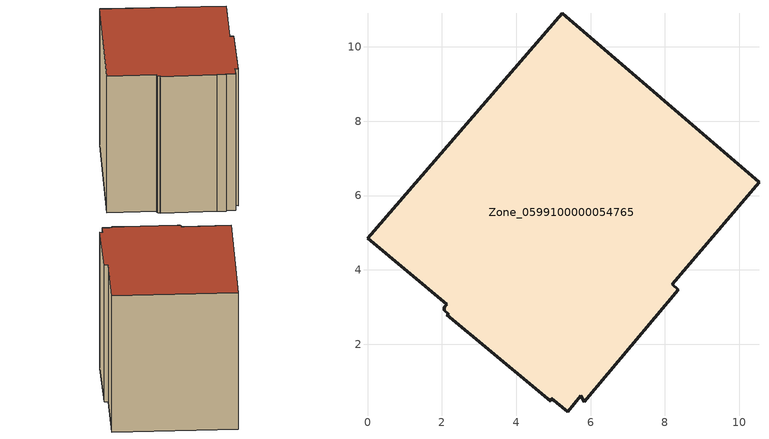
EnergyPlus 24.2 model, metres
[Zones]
Zone_0599100000054765
 floor ground (C_G): 2.13,2.79 2.19,2.81 2.06,2.92 2.06,2.99 2.13,3.08 0,4.85 5.23,10.91 10.53,6.36 8.2,3.61 8.36,3.47 5.84,0.45 5.73,0.62 5.38,0.18 4.94,0.54 4.93,0.46 4.53,0.8 z0
 wall outside (C_F): 8.2,3.61 10.53,6.36 5.23,10.91 0,4.85 2.13,3.08 2.06,2.99 2.06,2.92 2.19,2.81 2.13,2.79 4.53,0.8 4.93,0.46 4.94,0.54 5.38,0.18 5.73,0.62 5.84,0.45 8.36,3.47 8.2,3.61 z0:8.52
 roof outside (C_R): 2.19,2.81 2.13,2.79 4.53,0.8 4.93,0.46 4.94,0.54 5.38,0.18 5.73,0.62 5.84,0.45 8.36,3.47 8.2,3.61 10.53,6.36 5.23,10.91 0,4.85 2.13,3.08 2.06,2.99 2.06,2.92 z8.52
[BUILDING]
Pand.0599100000054765: North Axis=0; Terrain=City; Loads Convergence Tolerance Value=0.04; Temperature Convergence Tolerance Value=0.4; Solar Distribution=FullExterior; Maximum Number of Warmup Days=25; Minimum Number of Warmup Days=1
[Site:Location]
Rotterdam.The.Hague.AP_ZH_NLD Design_Conditions: Latitude=51.96; Longitude=4.45; Time Zone=1; Elevation=-4.5
[SITE:GROUNDTEMPERATURE:BUILDINGSURFACE]
18, 18, 18, 18, 18, 18, 18, 18, 18, 18, 18, 18
[MATERIAL] Thermal Absorptance=0.9; Solar Absorptance=0.7; Visible Absorptance=0.7
Name | Roughness | Thickness | Conductivity | Density | Specific Heat
G.TC.1946 | MediumSmooth | 0.15 | 1 | 540 | 1210
F.TC.1946 | Rough | 0.3 | 0.857143 | 1920 | 840
R.TC.1946 | MediumRough | 0.2 | 0.909091 | 1500 | 1000
[CONSTRUCTION]
C_G: G.TC.1946
C_F: F.TC.1946
C_R: R.TC.1946
[ZONE]
Zone_0599100000054765: Type=1; Multiplier=1; Ceiling Height=Autocalculate; Volume=Autocalculate; Floor Area=autocalculate; Part of Total Floor Area=Yes
[ZONEINFILTRATION:DESIGNFLOWRATE]
Infil_Zone_0599100000054765: Zone or ZoneList or Space or SpaceList=Zone_0599100000054765; Schedule=AlwaysOn; Design Flow Rate Calculation Method=Flow/Area; Flow Rate per Floor Area=0.003; Constant Term Coefficient=1; Temperature Term Coefficient=0; Velocity Term Coefficient=0; Velocity Squared Term Coefficient=0
[HVACTEMPLATE:ZONE:IDEALLOADSAIRSYSTEM]
Zone_0599100000054765: Maximum Heating Supply Air Temperature=50; Minimum Cooling Supply Air Temperature=13; Maximum Heating Supply Air Humidity Ratio=0.0156; Minimum Cooling Supply Air Humidity Ratio=0.0077; Heating Limit=NoLimit; Cooling Limit=NoLimit; Dehumidification Control Type=ConstantSensibleHeatRatio; Cooling Sensible Heat Ratio=0.7; Dehumidification Setpoint=60; Humidification Control Type=None; Humidification Setpoint=30; Outdoor Air Method=None; Outdoor Air Flow Rate per Person=0.00944; Outdoor Air Flow Rate per Zone Floor Area=0; Outdoor Air Flow Rate per Zone=0; Demand Controlled Ventilation Type=None; Outdoor Air Economizer Type=NoEconomizer; Heat Recovery Type=None; Sensible Heat Recovery Effectiveness=0.7; Latent Heat Recovery Effectiveness=0.65
[ZONECONTROL:THERMOSTAT]
ThermostatControl_Zone_0599100000054765: Zone or ZoneList=Zone_0599100000054765; Control Type Schedule=DualSetpointControlType; Control 1=Thermostat_Zone_0599100000054765; Temperature Difference Between Cutout And Setpoint=0
[THERMOSTATSETPOINT:DUALSETPOINT]
Thermostat_Zone_0599100000054765: Heating Setpoint Temperature Schedule=HeatingSetpoint_Zone_0599100000054765; Cooling Setpoint Temperature Schedule=CoolingSetpoint_Zone_0599100000054765
[SCHEDULE:COMPACT]
HeatingSetpoint_Zone_0599100000054765: Through: 12/31, For: AllDays, Until: 24:00, 21
CoolingSetpoint_Zone_0599100000054765: Through: 12/31, For: AllDays, Until: 24:00, 24
DualSetpointControlType: Through: 12/31, For: AllDays, Until: 24:00, 4
AlwaysOn: Through: 12/31, For: AllDays, Until: 24:00, 1
